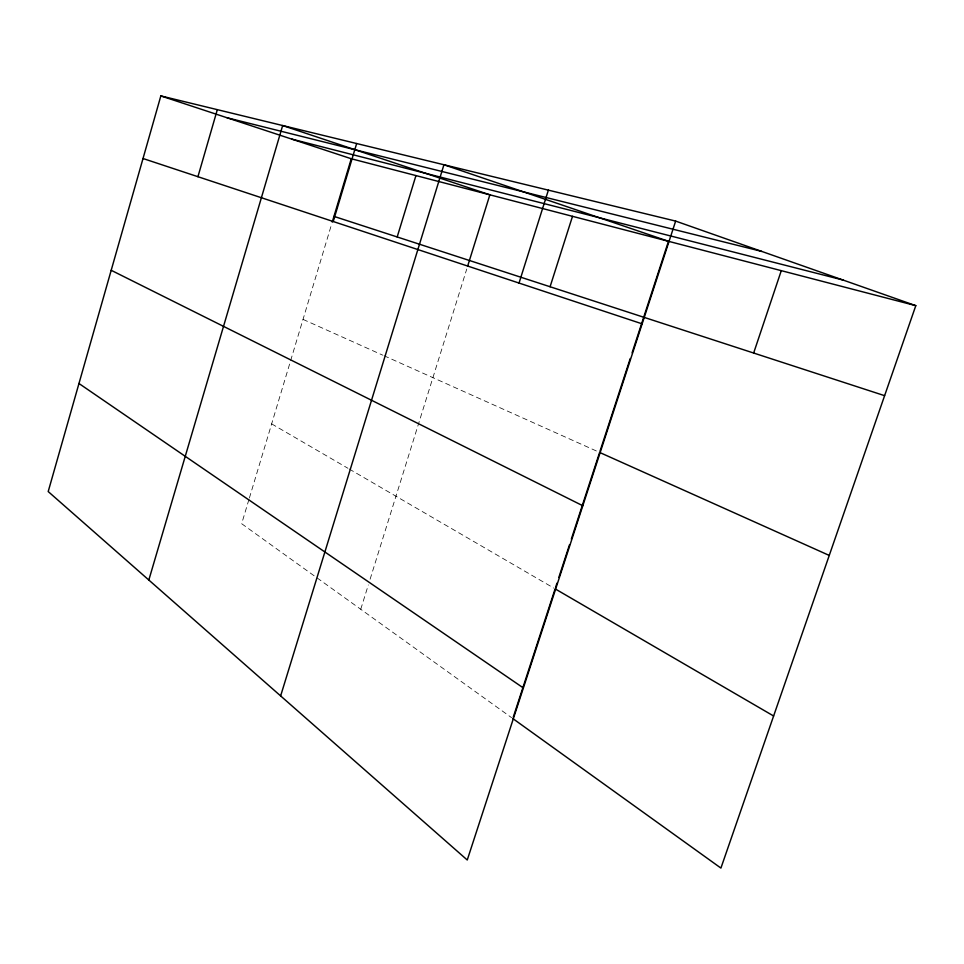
<?xml version="1.0" encoding="UTF-8"?>
<svg xmlns="http://www.w3.org/2000/svg" width="964" height="964" viewBox="0 0 964 964"><rect width="100%" height="100%" fill="white"/><g stroke="black" fill="none" stroke-linecap="round" stroke-linejoin="round"><path stroke-width="0.72" stroke-dasharray="4.82 3.62" d="M248.941 499.46L241.663 523.705L511.595 717.674M249.375 498.039L331.809 223.54M360.741 609.272L368.32 584.943M370.104 579.219L466.745 269.064M303.021 319.397L382.684 355.138M384.046 355.74L598.258 451.815M271.643 423.883L347.92 468.263M349.221 469.022L553.818 588.088"/><path stroke-width="1.45" d="M675.656 221.093L160.843 95.918L48.2 491.556L467.251 859.996L675.656 221.093L915.8 305.66L720.915 868.082L512.812 718.554M197.933 176.701L217.322 109.655M148.83 580.027L282.657 125.537L489.869 194.812L467.624 266.209M332.243 222.106L351.27 158.747L915.8 305.66M333.231 221.527L356.656 143.528M397.18 236.975L415.942 175.581M280.632 695.912L443.934 164.748L668.474 241.289L632.095 352.812M519.03 283.067L548.383 190.149M550.082 286.754L572.508 216.322M513.282 717.12L555.119 588.847L773.622 715.999M555.577 587.425L556.975 583.16M558.819 577.472L569.483 544.793M571.339 539.105L599.608 452.429L829.257 555.433M600.078 451.007L630.239 358.512M753.655 353.029L781.286 270.655M227.022 117.753L761.777 251.423M291.682 139.081L843.139 280.066M333.966 216.382L884.615 395.674M160.843 95.918L351.27 158.747M143.021 158.518L642.144 323.844M111.197 270.294L582.81 505.738M78.964 383.503L523.368 687.959"/></g></svg>
